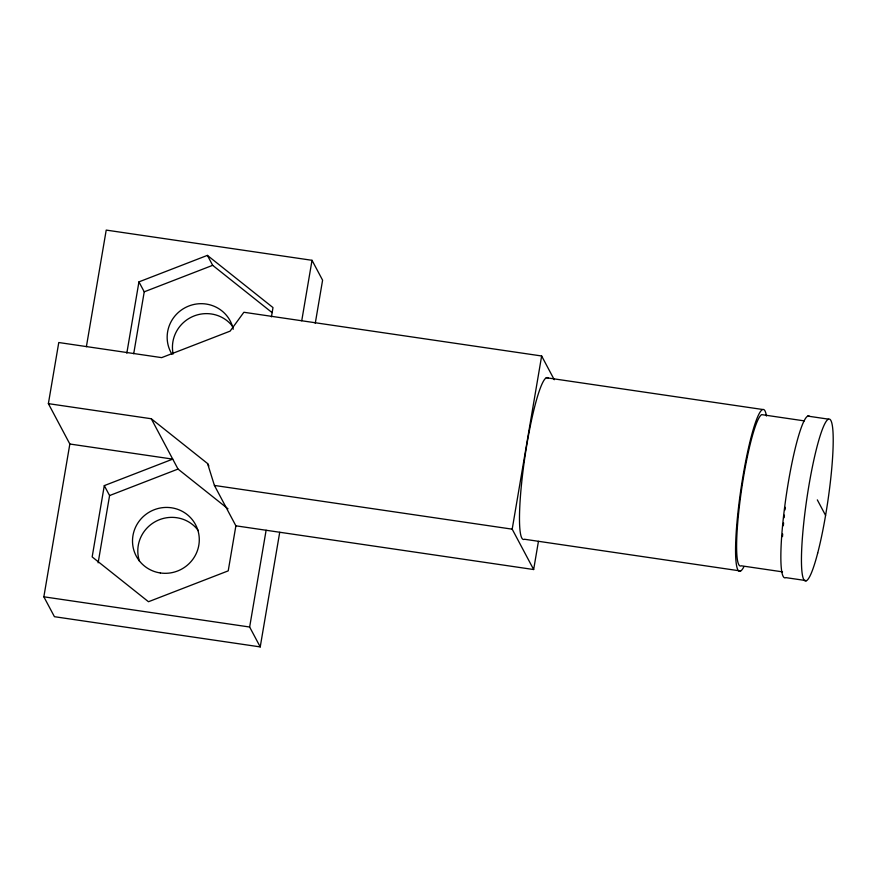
<?xml version="1.0" encoding="UTF-8"?>
<svg xmlns="http://www.w3.org/2000/svg" width="877" height="877" viewBox="0 0 877 877"><rect width="100%" height="100%" fill="white"/><g stroke="black" fill="none" stroke-linecap="round" stroke-linejoin="round"><path stroke-width="1.32" d="M279.719 532.306L260.228 646.908L54.429 616.695L43.85 596.809L69.842 444.014L48.378 403.639L58.77 342.523L161.664 357.63L230.114 331.133L243.872 312.267L541.646 355.985L554.264 379.73M86.384 346.7L106.216 230.092L312.026 260.305L322.593 280.191L315.26 323.328M69.842 444.014L172.736 459.12L104.297 485.617L92.162 556.917L148.487 601.732L228.217 570.861L235.88 525.816L214.416 485.441L207.586 463.56L151.272 418.746L48.378 403.639M126.814 353.19L138.939 281.879L207.389 255.382L272.999 307.586L271.421 316.86M98.136 562.826L109.581 495.56L104.297 485.617M133.71 353.705L144.234 291.822L138.939 281.879M260.228 646.908L249.649 627.022L266.115 530.256M301.732 320.785L312.026 260.305M235.88 525.816L533.654 569.535L512.19 529.16L541.646 355.985M533.654 569.535L538.445 541.339M144.234 291.822L212.672 265.325L272.089 312.607M109.581 495.56L178.02 469.063L227.965 508.803M546.294 377.724L762.387 409.449M807.662 416.093L828.239 419.118M804.297 420.883L761.685 414.624A76.562 9.899 -81.6 0 0 740.736 495.428A76.562 9.899 -81.6 0 0 741.251 565.797L782.525 571.859M214.416 485.441L512.19 529.16M740.55 570.971L524.457 539.245A81.813 10.568 -81.6 0 1 524.906 456.994A81.813 10.568 -81.6 0 1 548.125 377.976M806.401 580.64L785.825 577.625A81.813 10.568 -81.6 0 1 786.274 495.373A81.813 10.568 -81.6 0 1 809.493 416.356M43.85 596.809L249.649 627.022M817.32 499.879L825.575 515.391M207.389 255.382L212.672 265.325M207.586 463.56L208.869 465.961M151.272 418.746L178.02 469.063M782.492 536.625A76.562 9.899 -81.6 0 1 782.668 533.994M783.336 525.729A76.562 9.899 -81.6 0 1 783.599 522.889M784.126 517.704A76.562 9.899 -81.6 0 1 784.4 515.139M785.003 509.943A76.562 9.899 -81.6 0 1 785.332 507.323M743.882 566.772A81.813 10.568 -81.6 0 1 741.262 486.954A81.813 10.568 -81.6 0 1 766.443 416.005M171.98 354.242A33.567 32.778 -28 0 1 188.303 306.216A33.567 32.778 -28 0 1 233.227 329.226M173.153 353.979A33.567 32.778 -28 0 1 192.436 316.652A33.567 32.778 -28 0 1 233.041 326.946M139.487 561.28A33.567 32.778 -28 0 1 156.084 521.212A33.567 32.778 -28 0 1 198.388 530.684M817.704 553.036A81.813 10.568 -81.6 0 0 830.837 420.423A81.813 10.568 -81.6 0 0 803.42 526.178A81.813 10.568 -81.6 0 0 817.704 553.036M160.348 572.966A33.567 32.778 -28 0 0 197.182 528.25A33.567 32.778 -28 0 0 140.156 519.886A33.567 32.778 -28 0 0 160.348 572.966"/></g></svg>
